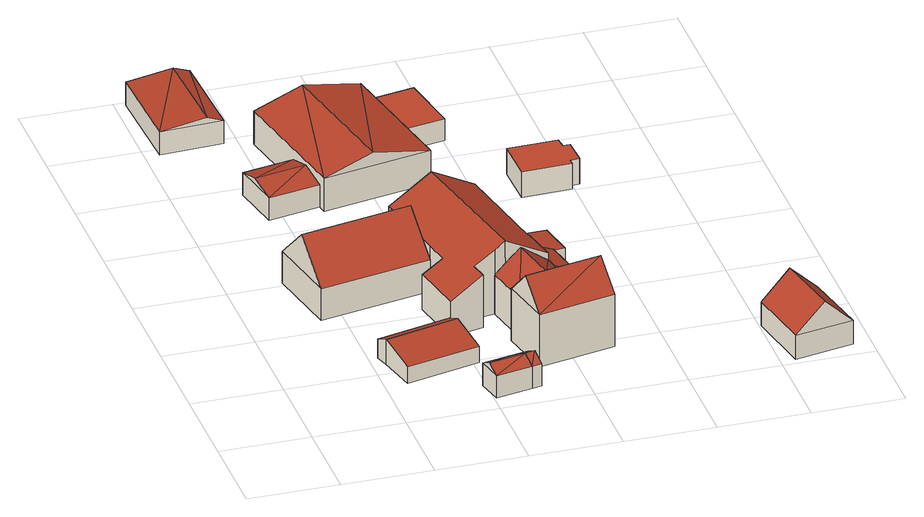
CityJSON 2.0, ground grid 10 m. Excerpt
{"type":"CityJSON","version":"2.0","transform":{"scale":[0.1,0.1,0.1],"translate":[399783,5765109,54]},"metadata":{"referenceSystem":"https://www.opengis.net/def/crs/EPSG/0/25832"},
"CityObjects":{
"building1":{"type":"Building","attributes":{"Gemeindeschluessel":"05515000","Geometrietyp2DReferenz":"3000","function":"31001_2460","roofType":"2100","measuredHeight":2.94},"geometry":[{"type":"Solid","lod":"2","boundaries":[[[[0,1,2,3]],[[4,5,1,0]],[[6,7,5,4]],[[3,2,7,6]],[[4,0,3,6]],[[1,5,7,2]]]],"semantics":{"surfaces":[{"type":"WallSurface"},{"type":"RoofSurface"},{"type":"GroundSurface"}],"values":[[0,0,0,0,1,2]]}}]},
"building2":{"type":"Building","attributes":{"Gemeindeschluessel":"05515000","Geometrietyp2DReferenz":"3000","function":"51009_1610","roofType":"2100","measuredHeight":2.91},"geometry":[{"type":"Solid","lod":"2","boundaries":[[[[4,5,8,9]],[[0,1,5,4]],[[10,11,1,0]],[[9,8,11,10]],[[0,4,9,10]],[[5,1,11,8]]]],"semantics":{"surfaces":[{"type":"WallSurface"},{"type":"RoofSurface"},{"type":"GroundSurface"}],"values":[[0,0,0,0,1,2]]}}]},
"building3":{"type":"Building","attributes":{"Gemeindeschluessel":"05515000","Geometrietyp2DReferenz":"3000","function":"31001_2700","roofType":"3100","measuredHeight":7.95},"geometry":[{"type":"Solid","lod":"2","boundaries":[[[[12,13,14,15]],[[16,17,13,12]],[[18,19,17,16]],[[15,14,19,18]],[[12,20,16]],[[18,21,15]],[[15,21,20,12]],[[16,20,21,18]],[[13,17,19,14]]]],"semantics":{"surfaces":[{"type":"WallSurface"},{"type":"RoofSurface"},{"type":"GroundSurface"}],"values":[[0,0,0,0,0,0,1,1,2]]}}]},
"building4":{"type":"Building","attributes":{"Gemeindeschluessel":"05515000","Geometrietyp2DReferenz":"3000","function":"31001_2700","roofType":"3100","measuredHeight":3.4},"geometry":[{"type":"Solid","lod":"2","boundaries":[[[[22,23,24,25]],[[26,27,23,22]],[[28,29,27,26]],[[25,24,29,28]],[[22,30,26]],[[28,31,25]],[[22,25,31]],[[31,30,22]],[[30,31,28]],[[28,26,30]],[[23,27,29,24]]]],"semantics":{"surfaces":[{"type":"WallSurface"},{"type":"RoofSurface"},{"type":"GroundSurface"}],"values":[[0,0,0,0,0,0,1,1,1,1,2]]}}]},
"building5":{"type":"Building","attributes":{"Gemeindeschluessel":"05515000","Geometrietyp2DReferenz":"3000","function":"31001_2700","roofType":"3100","measuredHeight":3.44},"geometry":[{"type":"Solid","lod":"2","boundaries":[[[[32,33,34,35]],[[36,37,33,32]],[[38,39,37,36]],[[35,34,39,38]],[[32,40,36]],[[38,41,35]],[[40,32,35]],[[35,41,40]],[[36,40,41]],[[41,38,36]],[[33,37,39,34]]]],"semantics":{"surfaces":[{"type":"WallSurface"},{"type":"RoofSurface"},{"type":"GroundSurface"}],"values":[[0,0,0,0,0,0,1,1,1,1,2]]}}]},
"building6":{"type":"Building","attributes":{"Gemeindeschluessel":"05515000","Geometrietyp2DReferenz":"3000","function":"31001_2700","roofType":"3100","measuredHeight":3.42},"geometry":[{"type":"Solid","lod":"2","boundaries":[[[[42,43,44,45]],[[46,47,43,42]],[[48,49,47,46]],[[45,44,49,48]],[[42,50,46]],[[48,51,45]],[[42,45,51]],[[51,50,42]],[[50,51,48]],[[48,46,50]],[[43,47,49,44]]]],"semantics":{"surfaces":[{"type":"WallSurface"},{"type":"RoofSurface"},{"type":"GroundSurface"}],"values":[[0,0,0,0,0,0,1,1,1,1,2]]}}]},
"building7":{"type":"Building","attributes":{"Gemeindeschluessel":"05515000","Geometrietyp2DReferenz":"3000","function":"51009_1610","roofType":"3100","measuredHeight":3.38},"geometry":[{"type":"Solid","lod":"2","boundaries":[[[[25,24,52,53]],[[28,29,24,25]],[[54,55,29,28]],[[53,52,55,54]],[[25,31,28]],[[54,56,53]],[[25,53,56]],[[56,31,25]],[[31,56,54]],[[54,28,31]],[[24,29,55,52]]]],"semantics":{"surfaces":[{"type":"WallSurface"},{"type":"RoofSurface"},{"type":"GroundSurface"}],"values":[[0,0,0,0,0,0,1,1,1,1,2]]}}]},
"building8":{"type":"Building","attributes":{"Gemeindeschluessel":"05515000","Geometrietyp2DReferenz":"3000","function":"31001_1000"},"address":[{"country":"Germany","locality":"Münster","thoroughfareNumber":"162","thoroughfareName":"Rösteberg"}],"children":["building8-1","building8-2","building8-3","building8-4"]},
"building8-1":{"type":"BuildingPart","attributes":{"roofType":"3100","measuredHeight":9.22},"parents":["building8"],"geometry":[{"type":"Solid","lod":"2","boundaries":[[[[57,58,59,60]],[[61,62,58,57]],[[63,62,61]],[[64,65,66]],[[67,68,64,66]],[[69,70,68,67]],[[60,59,70,69]],[[60,69,71]],[[60,71,72]],[[71,67,72]],[[66,73,74,61,75,57,72,67]],[[75,61,57]],[[71,69,67]],[[72,57,60]],[[58,62,64,68,70,59]],[[73,66,65]],[[63,61,74]],[[64,62,63,65]],[[63,74,73,65]]]],"semantics":{"surfaces":[{"type":"WallSurface"},{"type":"RoofSurface"},{"type":"GroundSurface"},{"type":"ClosureSurface"}],"values":[[0,0,0,0,0,0,0,1,1,1,1,0,0,0,2,0,0,3,3]]}}]},
"building8-2":{"type":"BuildingPart","attributes":{"roofType":"2100","measuredHeight":4.19},"parents":["building8"],"geometry":[{"type":"Solid","lod":"2","boundaries":[[[[76,77,78,79]],[[80,81,77,76]],[[82,83,81,80]],[[80,76,79,84,82]],[[78,77,81,83,85]],[[78,85,84,79]],[[83,82,84,85]]]],"semantics":{"surfaces":[{"type":"WallSurface"},{"type":"RoofSurface"},{"type":"GroundSurface"},{"type":"ClosureSurface"}],"values":[[0,0,0,1,2,3,3]]}}]},
"building8-3":{"type":"BuildingPart","attributes":{"roofType":"3100","measuredHeight":7.08},"parents":["building8"],"geometry":[{"type":"Solid","lod":"2","boundaries":[[[[83,82,86]],[[65,64,83,86]],[[87,88,62,63]],[[86,89,90,73,65]],[[91,90,89]],[[74,90,91,63]],[[92,87,63,91]],[[64,62,88,93,85,83]],[[64,65,63,62]],[[93,94,89,84,85]],[[88,87,94,93]],[[84,89,86,82]],[[83,85,84,82]],[[89,94,92,91]],[[94,87,92]],[[90,74,73]],[[73,74,63,65]]]],"semantics":{"surfaces":[{"type":"WallSurface"},{"type":"RoofSurface"},{"type":"GroundSurface"},{"type":"ClosureSurface"}],"values":[[0,0,0,1,1,1,1,2,3,3,3,0,3,3,3,0,3]]}}]},
"building8-4":{"type":"BuildingPart","attributes":{"roofType":"3100","measuredHeight":8.2},"parents":["building8"],"geometry":[{"type":"Solid","lod":"2","boundaries":[[[[95,96,97,98]],[[99,100,96,95]],[[101,102,100,99]],[[103,104,102,101]],[[105,106,104,103]],[[107,108,106,105]],[[109,110,108,107]],[[111,112,110,109]],[[113,114,112,111]],[[115,79,78,114,113]],[[116,117,88,87,118]],[[98,97,117,116]],[[119,115,113,111,109,120]],[[107,105,103,101,99,95,98,116,118,120,109]],[[96,100,102,104,106,108,110,112,114,78,85,93,88,117,97]],[[89,84,79,115,119]],[[85,78,79,84]],[[91,89,119,120,92]],[[85,84,89,94,93]],[[89,91,92,94]],[[87,92,120,118]],[[94,87,88,93]],[[94,92,87]]]],"semantics":{"surfaces":[{"type":"WallSurface"},{"type":"RoofSurface"},{"type":"GroundSurface"},{"type":"ClosureSurface"}],"values":[[0,0,0,0,0,0,0,0,0,0,0,0,1,1,2,0,3,0,3,3,0,3,3]]}}]},
"building9":{"type":"Building","attributes":{"Gemeindeschluessel":"05515000","Geometrietyp2DReferenz":"3000","function":"31001_2000","roofType":"5000","measuredHeight":5.51},"geometry":[{"type":"Solid","lod":"2","boundaries":[[[[121,122,123,124]],[[125,126,122,121]],[[127,128,126,125]],[[124,123,128,127]],[[127,129,130]],[[130,124,127]],[[129,125,121]],[[121,130,129]],[[124,130,121]],[[125,129,127]],[[122,126,128,123]]]],"semantics":{"surfaces":[{"type":"WallSurface"},{"type":"RoofSurface"},{"type":"GroundSurface"}],"values":[[0,0,0,0,1,1,1,1,0,0,2]]}}]},
"building10":{"type":"Building","attributes":{"Gemeindeschluessel":"05515000","Geometrietyp2DReferenz":"3000","function":"51009_1610","roofType":"2100","measuredHeight":3.42},"geometry":[{"type":"Solid","lod":"2","boundaries":[[[[131,132,133,134]],[[135,136,132,131]],[[137,138,136,135]],[[139,140,138,137]],[[141,142,140,139]],[[134,133,142,141]],[[139,137,135,131,134,141]],[[132,136,138,140,142,133]]]],"semantics":{"surfaces":[{"type":"WallSurface"},{"type":"RoofSurface"},{"type":"GroundSurface"}],"values":[[0,0,0,0,0,0,1,2]]}}]},
"building11":{"type":"Building","attributes":{"Gemeindeschluessel":"05515000","Geometrietyp2DReferenz":"3000","function":"51009_1610","roofType":"2100","measuredHeight":3.21},"geometry":[{"type":"Solid","lod":"2","boundaries":[[[[143,144,114,145]],[[146,147,144,143]],[[148,149,147,146]],[[150,77,149,148]],[[145,114,77,150]],[[148,146,143,145,150]],[[144,147,149,77,114]]]],"semantics":{"surfaces":[{"type":"WallSurface"},{"type":"RoofSurface"},{"type":"GroundSurface"}],"values":[[0,0,0,0,0,1,2]]}}]},
"building12":{"type":"Building","attributes":{"Gemeindeschluessel":"05515000","Geometrietyp2DReferenz":"3000","function":"51009_1611","roofType":"1000","measuredHeight":2.48},"geometry":[{"type":"Solid","lod":"2","boundaries":[[[[151,152,153,154]],[[155,156,152,151]],[[157,158,156,155]],[[154,153,158,157]],[[155,151,154,157]],[[152,156,158,153]]]],"semantics":{"surfaces":[{"type":"WallSurface"},{"type":"RoofSurface"},{"type":"GroundSurface"}],"values":[[0,0,0,0,1,2]]}}]},
"building13":{"type":"Building","attributes":{"Gemeindeschluessel":"05515000","Geometrietyp2DReferenz":"3000","function":"31001_1310","roofType":"9999","measuredHeight":3},"geometry":[{"type":"Solid","lod":"2","boundaries":[[[[159,160,161,162,163,164,165,166]],[[164,167,168,165]],[[163,169,167,164]],[[162,170,169,163]],[[161,171,170,162]],[[160,172,171,161]],[[159,173,172,160]],[[166,174,173,159]],[[165,168,174,166]],[[167,169,170,171,172,173,174,168]]]],"semantics":{"surfaces":[{"type":"RoofSurface"},{"type":"WallSurface"},{"type":"GroundSurface"}],"values":[[0,1,1,1,1,1,1,1,1,2]]}}]},
"building14":{"type":"Building","attributes":{"Gemeindeschluessel":"05515000","Geometrietyp2DReferenz":"3000","function":"31001_2460","roofType":"3100","measuredHeight":5.92},"geometry":[{"type":"Solid","lod":"2","boundaries":[[[[175,176,177,178]],[[179,180,176,175]],[[181,182,180,179]],[[178,177,182,181]],[[175,183,179]],[[181,184,178]],[[178,184,183,175]],[[179,183,184,181]],[[176,180,182,177]]]],"semantics":{"surfaces":[{"type":"WallSurface"},{"type":"RoofSurface"},{"type":"GroundSurface"}],"values":[[0,0,0,0,0,0,1,1,2]]}}]}
},
"vertices":[
[113,114,41],[113,114,12],[123,71,12],[123,71,31],[195,134,41],[195,134,12],[205,90,31],[205,90,12],
[191,149,12],[191,149,34],[109,129,34],[109,129,12],
[75,216,50],[75,216,13],[198,240,13],[198,240,50],[59,300,50],[59,300,13],[182,324,50],[182,324,13],[67,258,92],[190,282,92],
[201,16,38],[201,16,12],[241,24,12],[241,24,38],[195,45,38],[195,45,12],[235,53,38],[235,53,12],[198,30,46],[238,38,46],
[82,581,43],[82,581,16],[78,687,16],[78,687,43],[13,578,43],[13,578,16],[9,684,43],[9,684,16],[64,580,50],[60,686,50],
[82,421,41],[82,421,15],[139,432,15],[139,432,41],[71,478,41],[71,478,15],[128,489,41],[128,489,15],[76,450,49],[133,461,49],
[252,26,12],[252,26,38],[246,55,38],[246,55,12],[249,41,46],
[249,123,73],[249,123,12],[261,64,12],[261,64,73],[259,125,73],[259,125,12],[259,125,58],[320,137,12],[320,137,58],[320,137,73],[333,140,73],[333,140,12],[346,81,73],[346,81,12],[340,110,104],[255,93,104],[301,133,73],[277,129,73],[259,125,74],
[328,238,42],[328,238,12],[301,233,12],[301,233,54],[337,193,42],[337,193,12],[310,188,54],[310,188,12],[309,192,54],[309,192,12],
[310,188,58],[248,179,58],[248,179,12],[309,192,58],[289,131,82],[278,186,82],[260,182,68],[260,182,12],[260,182,58],
[192,148,53],[192,148,12],[229,156,12],[229,156,74],[180,209,53],[180,209,12],[203,213,66],[203,213,12],[198,240,66],[198,240,12],[182,324,66],[182,324,12],[181,329,66],[181,329,12],[229,338,94],[229,338,12],[278,347,66],[278,347,12],[300,232,66],[300,232,12],[301,233,66],[225,175,74],[225,175,12],[248,179,87],[309,192,66],[260,182,94],
[232,596,53],[232,596,14],[112,574,14],[112,574,53],[261,446,53],[261,446,14],[141,423,53],[141,423,14],[196,433,69],[167,584,69],
[310,188,46],[310,188,11],[320,137,11],[320,137,46],[337,193,40],[337,193,11],[352,196,37],[352,196,11],[362,145,37],[362,145,11],[333,140,43],[333,140,11],
[292,273,44],[292,273,12],[300,232,44],[334,281,39],[334,281,12],[342,241,39],[342,241,12],[328,238,40],
[234,585,39],[234,585,14],[247,516,14],[247,516,39],[288,595,39],[288,595,14],[300,525,39],[300,525,14],
[396,402,43],[406,403,43],[405,433,43],[397,433,43],[396,445,43],[341,444,43],[342,394,43],[396,395,43],[341,444,13],[342,394,13],[396,445,13],[397,433,13],[405,433,13],[406,403,13],[396,402,13],[396,395,13],
[502,83,37],[502,83,9],[516,8,9],[516,8,37],[566,95,37],[566,95,9],[581,20,37],[581,20,9],[534,89,68],[549,14,68]
]}
